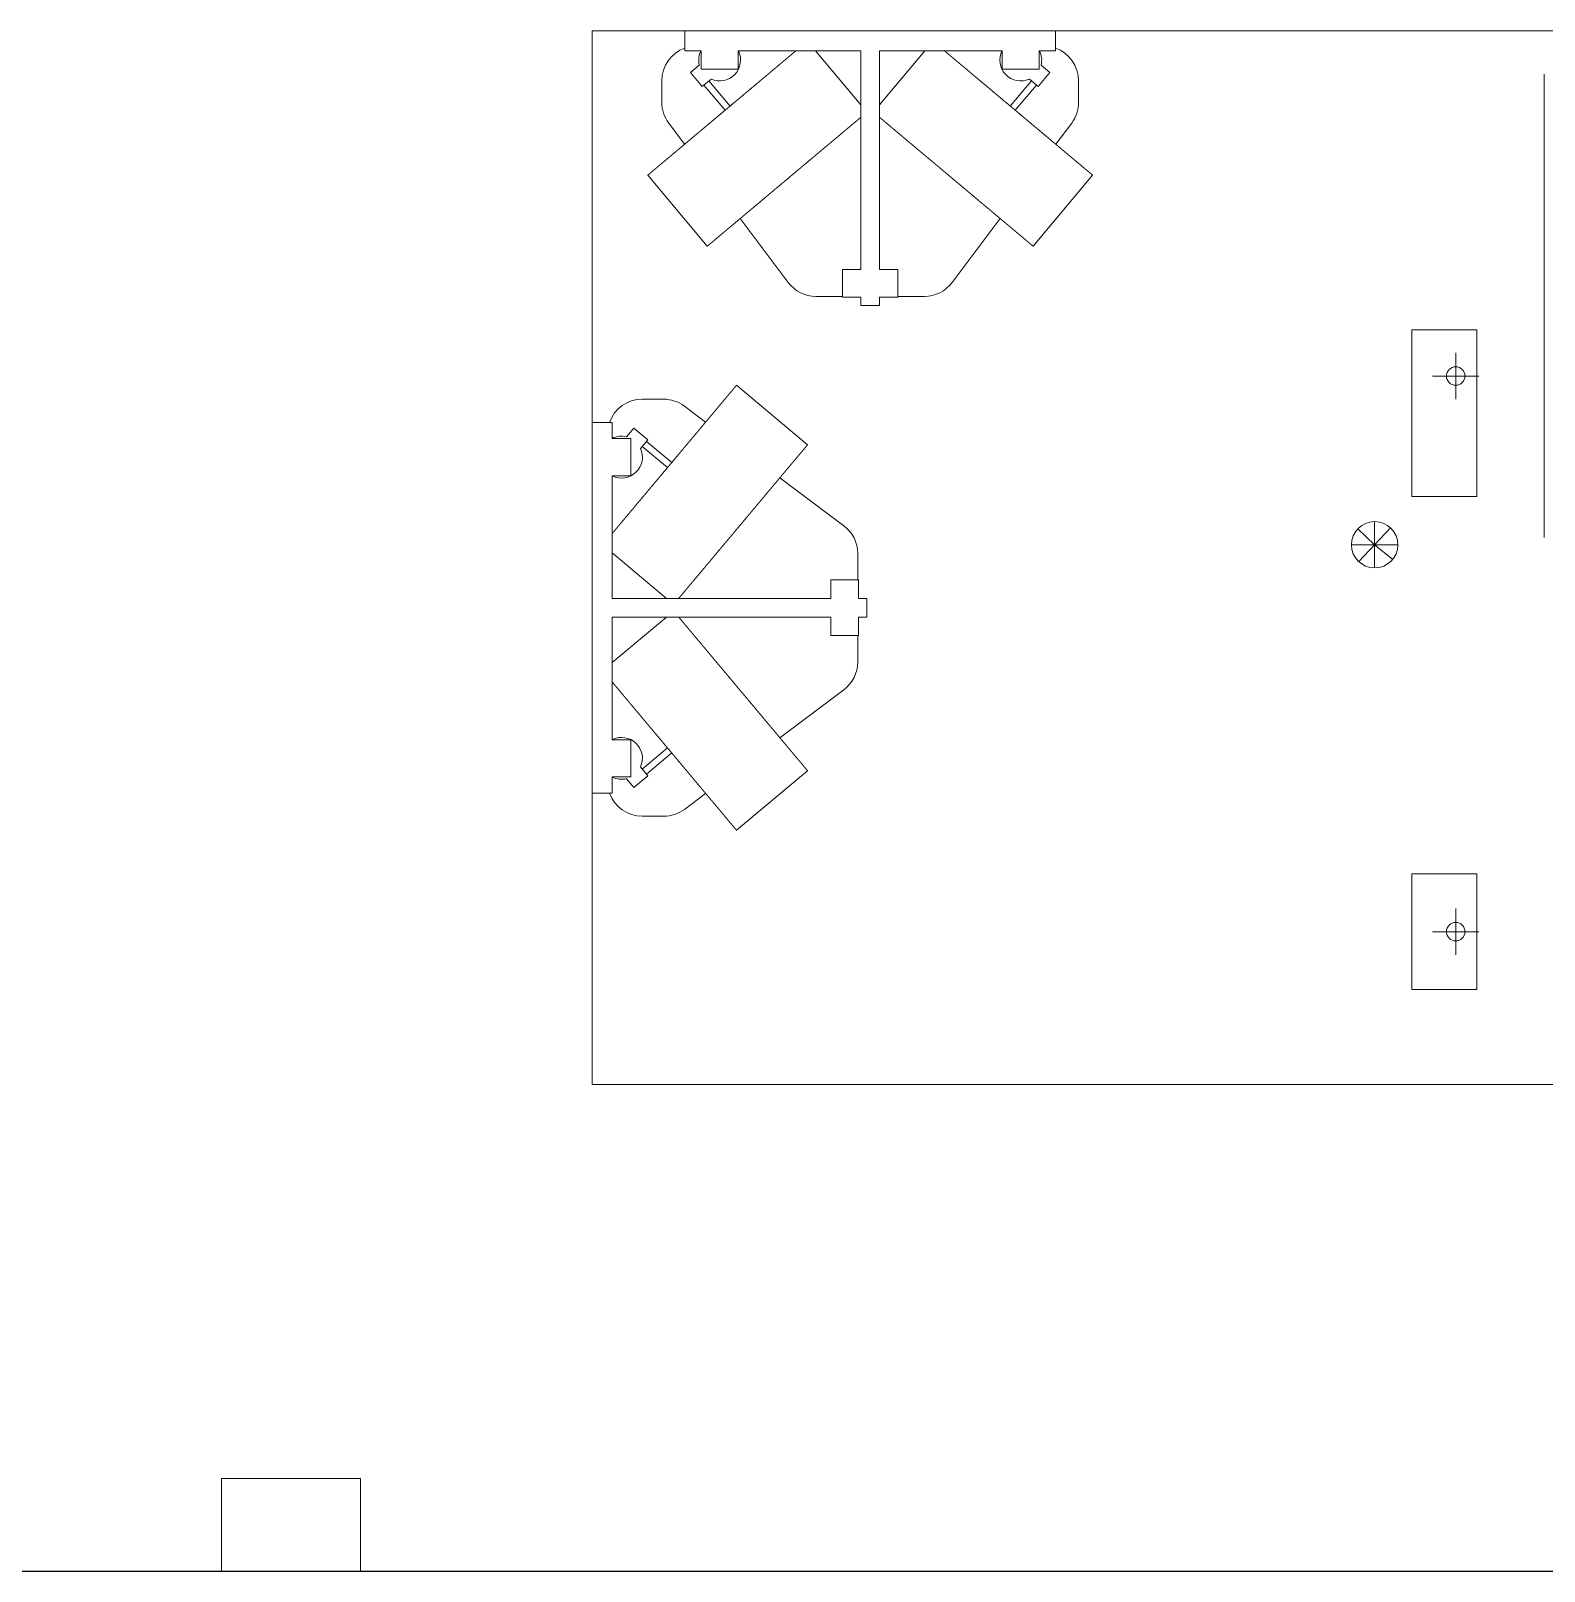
# Model space of a CAD drawing. Header units: millimetres. Extents: x 3056 to 110866, y 16649 to 58349.
# Drawn here: x 83344 to 86611, y 16649 to 19973 of the extents above; entities that cross this region are included whole.
import ezdxf

# ---------------------------------------------------------------- set-up
doc = ezdxf.new("R2010")
doc.units = ezdxf.units.MM
doc.layers.add('1', color=7, linetype='Continuous', true_color=0xffffff)

msp = doc.modelspace()

# ---------------------------------------------------------------- linework, layer by layer
at = {"layer": '1', "color": 80, "linetype": 'Continuous', "lineweight": 13}
for p, q in [((84556.5, 19973.3), (90183.5, 19973.3)), ((84556.5, 17699.3), (84556.5, 19973.3)), ((84556.5, 17699.3), (84556.5, 19973.3)), ((84556.5, 19973.3), (90183.5, 19973.3)), ((84756.5, 19973.3), (84756.5, 19930.3)), ((85556.5, 19973.3), (85556.5, 19930.3)), ((84756.5, 19930.3), (84791.5, 19930.3)), ((84791.5, 19930.3), (84791.5, 19890.3)), ((84871.5, 19930.3), (85136.5, 19930.3)), ((84871.5, 19930.3), (84871.5, 19890.3)), ((85136.5, 19813.2), (85038.2, 19930.3)), ((85136.5, 19930.3), (85136.5, 19458.3)), ((85176.5, 19930.3), (85176.5, 19458.3)), ((85274.7, 19930.3), (85176.5, 19813.2)), ((85176.5, 19930.3), (85441.5, 19930.3)), ((85441.5, 19930.3), (85441.5, 19890.3)), ((85521.5, 19930.3), (85521.5, 19890.3)), ((85521.5, 19930.3), (85556.5, 19930.3)), ((84787.6, 19899.1), (84768.9, 19883.4)), ((84794.1, 19853.3), (84768.9, 19883.4)), ((84871.5, 19890.3), (84791.5, 19890.3)), ((85521.5, 19890.3), (85441.5, 19890.3)), ((85518.8, 19853.3), (85544.1, 19883.4)), ((85525.3, 19899.1), (85544.1, 19883.4)), ((84706.5, 19819.3), (84706.5, 19865.3)), ((84812.9, 19869), (84794.1, 19853.3)), ((84797.6, 19856.2), (84843.2, 19801.8)), ((84853.9, 19810.8), (84808.3, 19865.2)), ((85504.7, 19865.2), (85459, 19810.8)), ((85469.7, 19801.8), (85515.4, 19856.2)), ((85500.1, 19869), (85518.8, 19853.3)), ((85606.5, 19865.3), (85606.5, 19819.3)), ((84721.5, 19774.3), (84755.8, 19728.5)), ((85557.1, 19728.5), (85591.5, 19774.3)), ((84676.2, 19661.7), (84804.8, 19508.5)), ((85508.2, 19508.5), (85636.7, 19661.7)), ((84876, 19568.3), (84979.5, 19430.3)), ((85333.5, 19430.3), (85436.9, 19568.3)), ((85096.5, 19458.3), (85096.5, 19398.3)), ((85136.5, 19458.3), (85096.5, 19458.3)), ((85176.5, 19458.3), (85216.5, 19458.3)), ((85216.5, 19458.3), (85216.5, 19398.3)), ((85096.5, 19400.3), (85039.5, 19400.3)), ((85136.5, 19398.3), (85096.5, 19398.3)), ((85136.5, 19398.3), (85136.5, 19380.3)), ((85176.5, 19380.3), (85136.5, 19380.3)), ((85176.5, 19398.3), (85216.5, 19398.3)), ((85176.5, 19398.3), (85176.5, 19380.3)), ((85176.7, 19395.6), (85176.5, 19395.6)), ((85176.7, 19395.6), (85176.7, 19398.3)), ((85273.5, 19400.3), (85216.5, 19400.3)), ((86326, 19328.3), (86326, 18968.3)), ((86466, 19328.3), (86326, 19328.3)), ((86466, 18968.3), (86466, 19328.3)), ((86420.5, 19278.3), (86420.5, 19178.3)), ((86370.5, 19228.3), (86470.5, 19228.3)), ((85021.3, 19080), (84868.1, 19208.6)), ((84664.5, 19178.3), (84710.5, 19178.3)), ((84801.3, 19128.9), (84755.5, 19163.3)), ((84556.5, 19128.3), (84599.5, 19128.3)), ((84599.5, 19093.3), (84599.5, 19128.3)), ((84630.6, 19097.2), (84646.4, 19115.9)), ((84676.5, 19090.7), (84646.4, 19115.9)), ((84599.5, 19093.3), (84639.5, 19093.3)), ((84639.5, 19093.3), (84639.5, 19013.3)), ((84660.7, 19071.9), (84676.5, 19090.7)), ((84728, 19041.6), (84673.6, 19087.2)), ((84664.6, 19076.5), (84719, 19030.8)), ((84599.5, 19013.3), (84639.5, 19013.3)), ((84599.5, 18748.3), (84599.5, 19013.3)), ((85099.5, 18905.3), (84961.5, 19008.8)), ((86326, 18968.3), (86466, 18968.3)), ((86245.5, 18864.3), (86245.5, 18914.3)), ((86245.5, 18864.3), (86209.1, 18898.6)), ((86245.5, 18864.3), (86279.8, 18900.7)), ((86245.5, 18864.3), (86195.5, 18864.3)), ((86245.5, 18864.3), (86211.1, 18827.9)), ((86245.5, 18864.3), (86284.3, 18832.8)), ((86245.5, 18864.3), (86245.5, 18814.3)), ((86245.5, 18864.3), (86295.5, 18864.3)), ((84599.5, 18846.5), (84716.5, 18748.3)), ((85129.5, 18845.3), (85129.5, 18788.3)), ((85071.5, 18788.3), (85131.5, 18788.3)), ((85071.5, 18748.3), (85071.5, 18788.3)), ((85131.5, 18748.3), (85131.5, 18788.3)), ((84599.5, 18748.3), (85071.5, 18748.3)), ((85134.1, 18748.6), (85131.5, 18748.5)), ((85131.5, 18748.3), (85149.5, 18748.3)), ((85134.1, 18748.6), (85134.1, 18748.3)), ((85149.5, 18748.3), (85149.5, 18708.3)), ((84599.5, 18443.3), (84599.5, 18708.3)), ((84716.5, 18708.3), (84599.5, 18610.1)), ((84599.5, 18708.3), (85071.5, 18708.3)), ((85071.5, 18708.3), (85071.5, 18668.3)), ((85131.5, 18708.3), (85149.5, 18708.3)), ((85131.5, 18708.3), (85131.5, 18668.3)), ((85071.5, 18668.3), (85131.5, 18668.3)), ((85129.5, 18668.3), (85129.5, 18611.3)), ((84961.5, 18447.8), (85099.5, 18551.3)), ((84599.5, 18443.3), (84639.5, 18443.3)), ((84639.5, 18443.3), (84639.5, 18363.3)), ((84719, 18425.8), (84664.6, 18380.1)), ((84673.6, 18369.4), (84728, 18415)), ((84660.7, 18384.7), (84676.5, 18365.9)), ((84599.5, 18363.3), (84639.5, 18363.3)), ((84599.5, 18328.3), (84599.5, 18363.3)), ((84630.6, 18359.4), (84646.4, 18340.7)), ((84676.5, 18365.9), (84646.4, 18340.7)), ((84868.1, 18248), (85021.3, 18376.6)), ((84556.5, 18328.3), (84599.5, 18328.3)), ((84755.5, 18293.3), (84801.3, 18327.7)), ((84710.5, 18278.3), (84664.5, 18278.3)), ((86326, 18154.3), (86326, 17904.3)), ((86466, 18154.3), (86326, 18154.3)), ((86466, 17904.3), (86466, 18154.3)), ((86420.5, 18079.3), (86420.5, 17979.3)), ((86370.5, 18029.3), (86470.5, 18029.3)), ((86326, 17904.3), (86466, 17904.3)), ((90183.5, 17699.3), (84556.5, 17699.3)), ((90183.5, 17699.3), (84556.5, 17699.3))]:
    msp.add_line(p, q, dxfattribs=at)
at = {"layer": '1', "color": 9, "linetype": 'Continuous', "lineweight": 13}
for p, q in [((83756.5, 16849.3), (83756.5, 16649.3)), ((84056.5, 16849.3), (83756.5, 16849.3)), ((84056.5, 16649.3), (84056.5, 16849.3))]:
    msp.add_line(p, q, dxfattribs=at)
at = {"layer": '1', "color": 143, "linetype": 'Continuous', "lineweight": 25}
msp.add_line((3056.5, 16649.3), (110866.5, 16649.3), dxfattribs=at)
at = {"layer": '1', "color": 143, "linetype": 'Continuous', "lineweight": 13}
msp.add_line((110866.5, 16649.3), (3056.5, 16649.3), dxfattribs=at)
at = {"layer": '1', "color": 43, "linetype": 'Continuous', "lineweight": 13}
msp.add_line((110866.5, 16649.3), (3056.5, 16649.3), dxfattribs=at)
msp.add_line((110866.5, 16649.3), (3056.5, 16649.3), dxfattribs=at)
at = {"layer": '1', "color": 43, "linetype": 'Continuous', "lineweight": 25}
msp.add_line((3056.5, 16649.3), (110866.5, 16649.3), dxfattribs=at)
msp.add_line((3056.5, 16649.3), (110866.5, 16649.3), dxfattribs=at)
at = {"layer": '1', "color": 80, "linetype": 'Continuous', "lineweight": 13}
for centre, radius in [((86420.5, 19228.3), 20), ((86245.5, 18864.3), 50), ((86420.5, 18029.3), 20)]:
    msp.add_circle(centre, radius, dxfattribs=at)
for centre, radius, start, end in [((84781.5, 19865.3), 75, 109.4723, 180), ((84831.5, 19910.3), 45.2, 153.7683, 194.2622), ((84831.5, 19910.3), 45.2, 245.7378, 26.2321), ((85481.5, 19910.3), 45.2, 153.7679, 294.2622), ((85481.5, 19910.3), 45.2, 345.7378, 26.2317), ((85531.5, 19865.3), 75, 0, 70.5277), ((84781.5, 19819.3), 75, 180, 216.8699), ((85531.5, 19819.3), 75, 323.1301, 0), ((85039.5, 19475.3), 75, 216.8699, 270), ((85273.5, 19475.3), 75, 270, 323.1301), ((84664.5, 19103.3), 75, 90, 160.5277), ((84710.5, 19103.3), 75, 53.1301, 90), ((84619.5, 19053.3), 45.2, 75.7378, 116.2317), ((84619.5, 19053.3), 45.2, 243.7679, 24.2622), ((85054.5, 18845.3), 75, 0, 53.1301), ((85054.5, 18611.3), 75, 306.8699, 360), ((84619.5, 18403.3), 45.2, 335.7378, 116.2321), ((84619.5, 18403.3), 45.2, 243.7683, 284.2622), ((84664.5, 18353.3), 75, 199.4723, 270), ((84710.5, 18353.3), 75, 270, 306.8699)]:
    msp.add_arc(centre, radius, start, end, dxfattribs=at)
for points, knots in [([(84996.3, 19930.3), (84994.9, 19929.1), (84992.1, 19926.8), (84990.7, 19925.6), (84989.2, 19924.3), (84986.1, 19921.7), (84984.5, 19920.4), (84982.9, 19919), (84981.3, 19917.7), (84977.9, 19914.8), (84976.1, 19913.3), (84974.4, 19911.9), (84970.8, 19908.8), (84968.9, 19907.3), (84965.1, 19904.1), (84963.2, 19902.5), (84959.2, 19899.2), (84955.2, 19895.8), (84953.1, 19894), (84951.1, 19892.3), (84948.9, 19890.5), (84946.8, 19888.8), (84942.5, 19885.1), (84938.1, 19881.4), (84935.8, 19879.5), (84933.6, 19877.6), (84929, 19873.8), (84926.7, 19871.9), (84922, 19867.9), (84917.3, 19863.9), (84914.9, 19861.9), (84912.5, 19859.9), (84910, 19857.9), (84905.1, 19853.8), (84902.7, 19851.7), (84900.2, 19849.6), (84895.2, 19845.4), (84890.2, 19841.2), (84887.6, 19839.1), (84885.1, 19836.9), (84880, 19832.7), (84877.4, 19830.5), (84874.8, 19828.3), (84869.7, 19824), (84867.1, 19821.8), (84864.5, 19819.7), (84859.3, 19815.3), (84854.1, 19810.9), (84851.5, 19808.7), (84848.9, 19806.6), (84846.3, 19804.4), (84843.7, 19802.2), (84838.4, 19797.8), (84833.3, 19793.5), (84828.1, 19789.1), (84822.9, 19784.8), (84820.3, 19782.6), (84815.2, 19778.3), (84810.1, 19774), (84805, 19769.8), (84802.5, 19767.7), (84800, 19765.6), (84797.5, 19763.5), (84792.6, 19759.3), (84790.1, 19757.3), (84787.7, 19755.2), (84782.8, 19751.1), (84780.4, 19749.1), (84778, 19747.1), (84773.3, 19743.2), (84768.7, 19739.2), (84764.1, 19735.4), (84761.8, 19733.5), (84757.4, 19729.8), (84755.1, 19727.9), (84750.8, 19724.3), (84748.7, 19722.5), (84746.6, 19720.7), (84744.5, 19719), (84742.4, 19717.2), (84738.4, 19713.8), (84734.4, 19710.5), (84730.5, 19707.3), (84726.8, 19704.1), (84723.2, 19701.1), (84721.4, 19699.6), (84719.6, 19698.1), (84716.2, 19695.3), (84713, 19692.5), (84711.4, 19691.2), (84708.3, 19688.6), (84705.3, 19686.1), (84703.9, 19684.9), (84702.5, 19683.7), (84701.1, 19682.6), (84699.8, 19681.5), (84698.5, 19680.4), (84696, 19678.3), (84694.8, 19677.3), (84693.6, 19676.3), (84691.4, 19674.4), (84690.4, 19673.6), (84689.4, 19672.7), (84687.4, 19671.1), (84686.5, 19670.4), (84684.8, 19668.9), (84684, 19668.2), (84683.3, 19667.6), (84682.5, 19667), (84681.9, 19666.4), (84681.2, 19665.9), (84680.6, 19665.4), (84680.1, 19664.9), (84679, 19664.1), (84678.6, 19663.7), (84678.2, 19663.3), (84677.8, 19663), (84677.2, 19662.5), (84676.9, 19662.3), (84676.5, 19661.9), (84676.4, 19661.8), (84676.3, 19661.7), (84676.2, 19661.7), (84676.2, 19661.7)], [0, 0, 0.004297, 0.013093, 0.017604, 0.022302, 0.03192, 0.036818, 0.041921, 0.047017, 0.057596, 0.063077, 0.068551, 0.079856, 0.08568, 0.097511, 0.103501, 0.115829, 0.128462, 0.134938, 0.141405, 0.148027, 0.154642, 0.168161, 0.181947, 0.188962, 0.195984, 0.210266, 0.217522, 0.232139, 0.246979, 0.254439, 0.262005, 0.269562, 0.284864, 0.292589, 0.300322, 0.315927, 0.331666, 0.339598, 0.347521, 0.363486, 0.371518, 0.379537, 0.395669, 0.403756, 0.411854, 0.428087, 0.444351, 0.452488, 0.460634, 0.46877, 0.476916, 0.49318, 0.509415, 0.525612, 0.541748, 0.549779, 0.565796, 0.581719, 0.597534, 0.605407, 0.613223, 0.621029, 0.636502, 0.644167, 0.651824, 0.666965, 0.674439, 0.681924, 0.696671, 0.711215, 0.725528, 0.732559, 0.746505, 0.753405, 0.766957, 0.773588, 0.780228, 0.786711, 0.793205, 0.805871, 0.818235, 0.830268, 0.841969, 0.853312, 0.858803, 0.864302, 0.874919, 0.885166, 0.890091, 0.899747, 0.909014, 0.913533, 0.917861, 0.922177, 0.92629, 0.930394, 0.938192, 0.941866, 0.945547, 0.952459, 0.955685, 0.958921, 0.964937, 0.967703, 0.973024, 0.975568, 0.977868, 0.980179, 0.982248, 0.984315, 0.986149, 0.98798, 0.991157, 0.99251, 0.993852, 0.99496, 0.996924, 0.997784, 0.999011, 0.999387, 0.999753, 0.999871, 1, 1]), ([(85636.7, 19661.7), (85636.7, 19661.7), (85636.7, 19661.7), (85636.4, 19661.9), (85636.2, 19662.1), (85636, 19662.3), (85635.8, 19662.5), (85635.1, 19663), (85634.8, 19663.3), (85634.3, 19663.7), (85633.9, 19664.1), (85632.9, 19664.9), (85632.3, 19665.4), (85631.7, 19665.9), (85631.1, 19666.4), (85629.7, 19667.6), (85628.9, 19668.2), (85627.3, 19669.6), (85626.4, 19670.4), (85624.6, 19671.9), (85623.6, 19672.7), (85622.6, 19673.6), (85621.5, 19674.4), (85619.3, 19676.3), (85618.1, 19677.3), (85615.7, 19679.3), (85614.5, 19680.4), (85611.8, 19682.6), (85609.1, 19684.9), (85606.2, 19687.3), (85603.1, 19689.9), (85601.6, 19691.2), (85600, 19692.5), (85598.3, 19693.9), (85596.7, 19695.3), (85595, 19696.7), (85591.5, 19699.6), (85589.8, 19701.1), (85586.1, 19704.1), (85582.4, 19707.3), (85578.6, 19710.5), (85576.6, 19712.2), (85574.6, 19713.8), (85572.6, 19715.5), (85570.5, 19717.2), (85568.5, 19719), (85564.3, 19722.5), (85562.1, 19724.3), (85560, 19726.1), (85557.8, 19727.9), (85555.6, 19729.8), (85551.1, 19733.5), (85548.9, 19735.4), (85544.3, 19739.2), (85542, 19741.2), (85539.6, 19743.2), (85537.3, 19745.1), (85532.5, 19749.1), (85530.1, 19751.1), (85525.3, 19755.2), (85522.8, 19757.3), (85517.9, 19761.4), (85515.4, 19763.5), (85512.9, 19765.6), (85510.4, 19767.7), (85507.9, 19769.8), (85502.8, 19774), (85497.7, 19778.3), (85492.6, 19782.6), (85490, 19784.8), (85484.9, 19789.1), (85479.7, 19793.5), (85474.5, 19797.8), (85469.3, 19802.2), (85466.7, 19804.4), (85464.1, 19806.6), (85461.5, 19808.7), (85458.9, 19810.9), (85453.7, 19815.3), (85448.5, 19819.7), (85445.9, 19821.8), (85440.7, 19826.2), (85435.5, 19830.5), (85433, 19832.7), (85430.4, 19834.8), (85427.9, 19836.9), (85422.8, 19841.2), (85417.8, 19845.4), (85412.8, 19849.6), (85410.3, 19851.7), (85407.8, 19853.8), (85402.9, 19857.9), (85398.1, 19861.9), (85393.3, 19866), (85390.9, 19867.9), (85388.6, 19869.9), (85383.9, 19873.8), (85379.4, 19877.6), (85377.1, 19879.5), (85372.7, 19883.3), (85370.5, 19885.1), (85366.1, 19888.8), (85361.9, 19892.3), (85359.8, 19894), (85357.7, 19895.8), (85355.7, 19897.5), (85351.7, 19900.8), (85349.8, 19902.5), (85345.9, 19905.7), (85344, 19907.3), (85342.2, 19908.8), (85338.6, 19911.9), (85335.1, 19914.8), (85331.7, 19917.7), (85330, 19919), (85328.4, 19920.4), (85325.3, 19923), (85323.8, 19924.3), (85322.3, 19925.6), (85320.8, 19926.8), (85318, 19929.1), (85316.6, 19930.3)], [0, 0, 0.000119, 0.000247, 0.000979, 0.001602, 0.002216, 0.003076, 0.00504, 0.006148, 0.00749, 0.008843, 0.01202, 0.013851, 0.015675, 0.017752, 0.022122, 0.024432, 0.029522, 0.032288, 0.03807, 0.041079, 0.044305, 0.047541, 0.054453, 0.058125, 0.065707, 0.069596, 0.077823, 0.086458, 0.095514, 0.104971, 0.109909, 0.114834, 0.119948, 0.125071, 0.130388, 0.141187, 0.146688, 0.158031, 0.169732, 0.181765, 0.187937, 0.194119, 0.200461, 0.206795, 0.213289, 0.226402, 0.233043, 0.23982, 0.246585, 0.253495, 0.267441, 0.274472, 0.288785, 0.296057, 0.303319, 0.310701, 0.325552, 0.333035, 0.348176, 0.355833, 0.371225, 0.378972, 0.386777, 0.394593, 0.402466, 0.418281, 0.434204, 0.450221, 0.458252, 0.474388, 0.490585, 0.50682, 0.523084, 0.53122, 0.539366, 0.547503, 0.555649, 0.571913, 0.588146, 0.596235, 0.612396, 0.628482, 0.636514, 0.644488, 0.65247, 0.668334, 0.684073, 0.699678, 0.707411, 0.715136, 0.730439, 0.745552, 0.760491, 0.767852, 0.77522, 0.789734, 0.804016, 0.811029, 0.824945, 0.831839, 0.845358, 0.858586, 0.865062, 0.871529, 0.877855, 0.890335, 0.896489, 0.908488, 0.91432, 0.920144, 0.931449, 0.942394, 0.952973, 0.958079, 0.963173, 0.972988, 0.977698, 0.982396, 0.986907, 0.995703, 1, 1]), ([(86611.5, 19879.9), (86611.5, 19879.8), (86611.5, 19879.5), (86611.5, 19879.3), (86611.5, 19878.6), (86611.5, 19877.8), (86611.5, 19876.8), (86611.5, 19875.5), (86611.5, 19874.1), (86611.5, 19872.4), (86611.5, 19870.6), (86611.5, 19868.5), (86611.5, 19866.2), (86611.5, 19863.8), (86611.5, 19861.1), (86611.5, 19858.2), (86611.5, 19855.1), (86611.5, 19851.9), (86611.5, 19848.4), (86611.5, 19844.7), (86611.5, 19840.9), (86611.5, 19836.8), (86611.5, 19832.6), (86611.5, 19828.2), (86611.5, 19823.6), (86611.5, 19818.8), (86611.5, 19813.8), (86611.5, 19808.6), (86611.5, 19803.3), (86611.5, 19797.8), (86611.5, 19792.1), (86611.5, 19789.2), (86611.5, 19783.3), (86611.5, 19777.1), (86611.5, 19770.9), (86611.5, 19764.4), (86611.5, 19761.1), (86611.5, 19754.4), (86611.5, 19747.6), (86611.5, 19740.6), (86611.5, 19733.5), (86611.5, 19726.2), (86611.5, 19722.5), (86611.5, 19715), (86611.5, 19707.4), (86611.5, 19699.6), (86611.5, 19691.7), (86611.5, 19683.7), (86611.5, 19675.5), (86611.5, 19667.2), (86611.5, 19663), (86611.5, 19654.5), (86611.5, 19645.9), (86611.5, 19637.3), (86611.5, 19628.5), (86611.5, 19619.6), (86611.5, 19610.6), (86611.5, 19601.5), (86611.5, 19592.3), (86611.5, 19583), (86611.5, 19573.6), (86611.5, 19564.2), (86611.5, 19554.7), (86611.5, 19545.1), (86611.5, 19535.4), (86611.5, 19530.6), (86611.5, 19520.8), (86611.5, 19511), (86611.5, 19501.1), (86611.5, 19491.2), (86611.5, 19481.2), (86611.5, 19471.2), (86611.5, 19461.2), (86611.5, 19451.1), (86611.5, 19441), (86611.5, 19430.9), (86611.5, 19420.7), (86611.5, 19410.5), (86611.5, 19400.3), (86611.5, 19390.1), (86611.5, 19379.9)], [0, 0, 0.000209, 0.000833, 0.001352, 0.002601, 0.004262, 0.006339, 0.008829, 0.011734, 0.015047, 0.018772, 0.022905, 0.027443, 0.032388, 0.037732, 0.043479, 0.049625, 0.056166, 0.063098, 0.070421, 0.078131, 0.086225, 0.0947, 0.10355, 0.112773, 0.122367, 0.132323, 0.142645, 0.153321, 0.164348, 0.175723, 0.181499, 0.193389, 0.205613, 0.218167, 0.23105, 0.237649, 0.251007, 0.264678, 0.278654, 0.292931, 0.307501, 0.314859, 0.329858, 0.345138, 0.36069, 0.37651, 0.392588, 0.408919, 0.425495, 0.433903, 0.450836, 0.467995, 0.485378, 0.502973, 0.520776, 0.538779, 0.556971, 0.575352, 0.593907, 0.612629, 0.631515, 0.650554, 0.669739, 0.689059, 0.698754, 0.718267, 0.737899, 0.757637, 0.777478, 0.797411, 0.81743, 0.837522, 0.857683, 0.877905, 0.898175, 0.91849, 0.938839, 0.959212, 0.979601, 1, 1]), ([(85136.5, 19786.8), (85135.4, 19785.9), (85134.4, 19785.1), (85133.3, 19784.2), (85131, 19782.2), (85129.9, 19781.3), (85128.6, 19780.2), (85127.4, 19779.2), (85126.1, 19778.1), (85124.8, 19777), (85123.4, 19775.8), (85120.6, 19773.5), (85119.1, 19772.2), (85116.1, 19769.7), (85113, 19767.1), (85109.7, 19764.3), (85106.3, 19761.5), (85104.5, 19760), (85101, 19757), (85097.3, 19753.9), (85095.4, 19752.4), (85091.6, 19749.1), (85087.6, 19745.8), (85085.6, 19744.1), (85081.5, 19740.7), (85079.5, 19739), (85077.3, 19737.2), (85075.2, 19735.4), (85070.9, 19731.8), (85066.5, 19728.1), (85062, 19724.3), (85057.4, 19720.5), (85052.8, 19716.6), (85050.4, 19714.6), (85048, 19712.6), (85045.7, 19710.6), (85043.3, 19708.6), (85040.8, 19706.6), (85038.4, 19704.5), (85036, 19702.5), (85033.5, 19700.4), (85031.1, 19698.3), (85028.6, 19696.3), (85026.1, 19694.2), (85021.1, 19690), (85016, 19685.7), (85010.9, 19681.5), (85008.4, 19679.3), (85005.8, 19677.2), (85003.2, 19675), (85000.6, 19672.8), (84998.1, 19670.7), (84995.5, 19668.5), (84990.3, 19664.1), (84987.7, 19662), (84985.1, 19659.8), (84979.9, 19655.4), (84974.7, 19651), (84972.1, 19648.9), (84969.5, 19646.7), (84966.9, 19644.5), (84961.7, 19640.1), (84959.1, 19638), (84953.9, 19633.6), (84951.3, 19631.5), (84948.8, 19629.3), (84946.2, 19627.1), (84941.1, 19622.9), (84938.5, 19620.7), (84936, 19618.6), (84933.5, 19616.5), (84931, 19614.4), (84926, 19610.2), (84921, 19606), (84916.1, 19601.9), (84913.7, 19599.9), (84911.3, 19597.8), (84906.5, 19593.8), (84901.8, 19589.9), (84899.4, 19587.9), (84897.1, 19586), (84894.8, 19584), (84892.5, 19582.1), (84888, 19578.3), (84885.8, 19576.5), (84883.6, 19574.6), (84881.5, 19572.8), (84879.3, 19571), (84875, 19567.4), (84870.9, 19564), (84866.8, 19560.6), (84864.9, 19558.9), (84861, 19555.6), (84859, 19554), (84857.2, 19552.4), (84855.3, 19550.9), (84851.7, 19547.8), (84849.9, 19546.4), (84846.5, 19543.5), (84844.8, 19542), (84843.1, 19540.7), (84841.5, 19539.3), (84838.3, 19536.6), (84836.8, 19535.4), (84835.3, 19534.1), (84832.4, 19531.7), (84829.6, 19529.4), (84828.3, 19528.2), (84827, 19527.1), (84824.5, 19525.1), (84823.4, 19524.1), (84821.1, 19522.2), (84818.9, 19520.4), (84817.9, 19519.5), (84816.9, 19518.7), (84816, 19517.9), (84814.2, 19516.4), (84813.4, 19515.7), (84812.6, 19515), (84811.8, 19514.4), (84811.1, 19513.8), (84809.8, 19512.7), (84809.2, 19512.2), (84808.6, 19511.7), (84808.1, 19511.3), (84807.6, 19510.8), (84807.2, 19510.5), (84806.7, 19510.1), (84806, 19509.5), (84805.7, 19509.3), (84805.5, 19509.1), (84805.3, 19508.9), (84805.1, 19508.7), (84805, 19508.6), (84804.8, 19508.5), (84804.8, 19508.5), (84804.8, 19508.5)], [0, 0, 0.003108, 0.006206, 0.009534, 0.016382, 0.019919, 0.023657, 0.027405, 0.031349, 0.035302, 0.039453, 0.047965, 0.05232, 0.061414, 0.070893, 0.080749, 0.090963, 0.096255, 0.106995, 0.118092, 0.123715, 0.135297, 0.147196, 0.153303, 0.165651, 0.171892, 0.178285, 0.184669, 0.197717, 0.211024, 0.22458, 0.238363, 0.25237, 0.259474, 0.266585, 0.273784, 0.280993, 0.288285, 0.295587, 0.302962, 0.310344, 0.317797, 0.32526, 0.332791, 0.347913, 0.363151, 0.378509, 0.386203, 0.393952, 0.401691, 0.409474, 0.417246, 0.42506, 0.440695, 0.448526, 0.456363, 0.472061, 0.487759, 0.495619, 0.503457, 0.511303, 0.526967, 0.534772, 0.550368, 0.558142, 0.565893, 0.573632, 0.589042, 0.596698, 0.604343, 0.611947, 0.619541, 0.634604, 0.649533, 0.664305, 0.6716, 0.678904, 0.693325, 0.707553, 0.714559, 0.721575, 0.72847, 0.735374, 0.748936, 0.755593, 0.762257, 0.768784, 0.775321, 0.788115, 0.800623, 0.812843, 0.818798, 0.830565, 0.836359, 0.842004, 0.847638, 0.858581, 0.863878, 0.874296, 0.879416, 0.884349, 0.88929, 0.898797, 0.903357, 0.907909, 0.916646, 0.924976, 0.928935, 0.932902, 0.940407, 0.943959, 0.950836, 0.957281, 0.960395, 0.963294, 0.966187, 0.971541, 0.973987, 0.97644, 0.97866, 0.98089, 0.98488, 0.986648, 0.988406, 0.989939, 0.99147, 0.992776, 0.99407, 0.996205, 0.997035, 0.997864, 0.998455, 0.999045, 0.999399, 0.999761, 0.999876, 1, 1]), ([(85508.2, 19508.5), (85508.1, 19508.5), (85508.1, 19508.5), (85508, 19508.6), (85507.9, 19508.7), (85507.7, 19508.9), (85507.5, 19509.1), (85507.2, 19509.3), (85506.9, 19509.5), (85506.6, 19509.8), (85506.2, 19510.1), (85505.8, 19510.5), (85505.4, 19510.8), (85504.8, 19511.3), (85504.3, 19511.7), (85503.8, 19512.2), (85503.2, 19512.7), (85501.8, 19513.8), (85501.1, 19514.4), (85500.4, 19515), (85499.6, 19515.7), (85497.9, 19517.1), (85497, 19517.9), (85496, 19518.7), (85495, 19519.5), (85494, 19520.4), (85491.9, 19522.2), (85489.6, 19524.1), (85488.4, 19525.1), (85487.2, 19526.1), (85485.9, 19527.1), (85484.6, 19528.2), (85483.3, 19529.4), (85480.5, 19531.7), (85479.1, 19532.9), (85477.6, 19534.1), (85474.6, 19536.6), (85471.5, 19539.3), (85469.8, 19540.7), (85466.5, 19543.5), (85463, 19546.4), (85461.3, 19547.8), (85457.6, 19550.9), (85455.8, 19552.4), (85453.9, 19554), (85452, 19555.6), (85450.1, 19557.2), (85448.1, 19558.9), (85444.1, 19562.3), (85442, 19564), (85437.9, 19567.4), (85433.7, 19571), (85431.5, 19572.8), (85429.3, 19574.6), (85427.1, 19576.5), (85424.9, 19578.3), (85420.4, 19582.1), (85418.1, 19584), (85415.8, 19586), (85413.5, 19587.9), (85411.2, 19589.9), (85406.5, 19593.8), (85401.7, 19597.8), (85399.3, 19599.9), (85396.8, 19601.9), (85391.9, 19606), (85387, 19610.2), (85382, 19614.4), (85376.9, 19618.6), (85371.9, 19622.9), (85369.3, 19625), (85366.8, 19627.1), (85364.2, 19629.3), (85361.6, 19631.5), (85356.5, 19635.8), (85353.9, 19638), (85348.7, 19642.3), (85346.1, 19644.5), (85343.5, 19646.7), (85340.9, 19648.9), (85335.7, 19653.2), (85333.1, 19655.4), (85330.5, 19657.6), (85327.9, 19659.8), (85322.7, 19664.1), (85317.5, 19668.5), (85314.9, 19670.7), (85312.3, 19672.8), (85309.7, 19675), (85307.2, 19677.2), (85304.6, 19679.3), (85302, 19681.5), (85299.5, 19683.6), (85296.9, 19685.7), (85294.4, 19687.9), (85291.9, 19690), (85286.9, 19694.2), (85281.9, 19698.3), (85279.4, 19700.4), (85277, 19702.5), (85274.5, 19704.5), (85272.1, 19706.6), (85269.7, 19708.6), (85267.3, 19710.6), (85264.9, 19712.6), (85262.5, 19714.6), (85257.9, 19718.5), (85255.5, 19720.5), (85251, 19724.3), (85246.5, 19728.1), (85242.1, 19731.8), (85237.7, 19735.4), (85233.5, 19739), (85229.3, 19742.4), (85227.3, 19744.1), (85225.3, 19745.8), (85223.3, 19747.5), (85219.4, 19750.8), (85215.6, 19753.9), (85212, 19757), (85210.2, 19758.5), (85206.7, 19761.5), (85205, 19762.9), (85203.3, 19764.3), (85200, 19767.1), (85196.8, 19769.7), (85193.8, 19772.2), (85190.9, 19774.7), (85189.6, 19775.8), (85188.2, 19777), (85186.9, 19778.1), (85184.3, 19780.2), (85183.1, 19781.3), (85181.9, 19782.2), (85179.6, 19784.2), (85178.5, 19785.1), (85177.5, 19785.9), (85176.5, 19786.8)], [0, 0, 0.000124, 0.000239, 0.000592, 0.000955, 0.001545, 0.002136, 0.002965, 0.003795, 0.004863, 0.00592, 0.007224, 0.00852, 0.010052, 0.011594, 0.013352, 0.01512, 0.01911, 0.02133, 0.02356, 0.026004, 0.031135, 0.033804, 0.036706, 0.039596, 0.04272, 0.049165, 0.056041, 0.059584, 0.063345, 0.067099, 0.071066, 0.075025, 0.083354, 0.087722, 0.092083, 0.101204, 0.110711, 0.115643, 0.125705, 0.136123, 0.141421, 0.152364, 0.157997, 0.163642, 0.169437, 0.17524, 0.181195, 0.193268, 0.199379, 0.211887, 0.224682, 0.231209, 0.237745, 0.2444, 0.251067, 0.264629, 0.271532, 0.278428, 0.285444, 0.29245, 0.306678, 0.321099, 0.328394, 0.335698, 0.350471, 0.3654, 0.380462, 0.395651, 0.410962, 0.418667, 0.426362, 0.434111, 0.441853, 0.457419, 0.465223, 0.480868, 0.488701, 0.496538, 0.504386, 0.520087, 0.527944, 0.535794, 0.543633, 0.55931, 0.574946, 0.582759, 0.590531, 0.598315, 0.606054, 0.613803, 0.621497, 0.6292, 0.636846, 0.644499, 0.652093, 0.667215, 0.6822, 0.689662, 0.697035, 0.704419, 0.711712, 0.719014, 0.726213, 0.733422, 0.740524, 0.75464, 0.761644, 0.775427, 0.788984, 0.80229, 0.815339, 0.828107, 0.840609, 0.846705, 0.852812, 0.858753, 0.870494, 0.881916, 0.893004, 0.898469, 0.909036, 0.914152, 0.919259, 0.929116, 0.938594, 0.947689, 0.956397, 0.960547, 0.964707, 0.968651, 0.976352, 0.98009, 0.983628, 0.990476, 0.993794, 0.996901, 1, 1]), ([(86611.5, 19379.9), (86611.5, 19374.8), (86611.5, 19364.6), (86611.5, 19354.5), (86611.5, 19344.3), (86611.5, 19334.1), (86611.5, 19324), (86611.5, 19313.8), (86611.5, 19303.7), (86611.5, 19293.7), (86611.5, 19283.7), (86611.5, 19273.7), (86611.5, 19263.7), (86611.5, 19253.8), (86611.5, 19244), (86611.5, 19234.2), (86611.5, 19224.5), (86611.5, 19214.8), (86611.5, 19205.2), (86611.5, 19195.7), (86611.5, 19186.3), (86611.5, 19176.9), (86611.5, 19167.6), (86611.5, 19158.4), (86611.5, 19149.3), (86611.5, 19140.3), (86611.5, 19131.4), (86611.5, 19122.6), (86611.5, 19113.9), (86611.5, 19105.4), (86611.5, 19096.9), (86611.5, 19088.5), (86611.5, 19080.3), (86611.5, 19072.2), (86611.5, 19064.2), (86611.5, 19056.4), (86611.5, 19048.7), (86611.5, 19044.9), (86611.5, 19037.4), (86611.5, 19030), (86611.5, 19022.8), (86611.5, 19015.7), (86611.5, 19012.3), (86611.5, 19005.5), (86611.5, 18998.8), (86611.5, 18992.3), (86611.5, 18989), (86611.5, 18982.8), (86611.5, 18976.6), (86611.5, 18970.7), (86611.5, 18964.9), (86611.5, 18959.3), (86611.5, 18953.9), (86611.5, 18948.6), (86611.5, 18943.6), (86611.5, 18938.7), (86611.5, 18934), (86611.5, 18929.5), (86611.5, 18925.1), (86611.5, 18921), (86611.5, 18917), (86611.5, 18913.3), (86611.5, 18909.7), (86611.5, 18908), (86611.5, 18904.8), (86611.5, 18901.7), (86611.5, 18898.8), (86611.5, 18896.1), (86611.5, 18893.7), (86611.5, 18891.4), (86611.5, 18889.3), (86611.5, 18887.5), (86611.5, 18885.8), (86611.5, 18884.4), (86611.5, 18883.1), (86611.5, 18882.1), (86611.5, 18881.2), (86611.5, 18880.6), (86611.5, 18880.2), (86611.5, 18880), (86611.5, 18879.9)], [0, 0, 0.0102, 0.030594, 0.050975, 0.071334, 0.091665, 0.111958, 0.132204, 0.152395, 0.172524, 0.19258, 0.212553, 0.232442, 0.252232, 0.271917, 0.291489, 0.310941, 0.330261, 0.349446, 0.368485, 0.387368, 0.406093, 0.424648, 0.443026, 0.461221, 0.479224, 0.497027, 0.514622, 0.532003, 0.549164, 0.566097, 0.582792, 0.599246, 0.61545, 0.631399, 0.647083, 0.6625, 0.670139, 0.685141, 0.699857, 0.714282, 0.728408, 0.735322, 0.74899, 0.762349, 0.77539, 0.78183, 0.794387, 0.806611, 0.818501, 0.83005, 0.841253, 0.852106, 0.862605, 0.872743, 0.88252, 0.891928, 0.900967, 0.909632, 0.917916, 0.925819, 0.933336, 0.940463, 0.943834, 0.950375, 0.956518, 0.962265, 0.967612, 0.972555, 0.977095, 0.981228, 0.984951, 0.988266, 0.991168, 0.993661, 0.995738, 0.997399, 0.998648, 0.999479, 0.999894, 1, 1]), ([(84868.1, 19208.6), (84868.1, 19208.5), (84868, 19208.5), (84867.9, 19208.4), (84867.8, 19208.2), (84867.7, 19208.1), (84867.5, 19207.9), (84867.3, 19207.6), (84867, 19207.3), (84866.4, 19206.6), (84866.1, 19206.2), (84865.7, 19205.7), (84865.3, 19205.2), (84864.9, 19204.7), (84863.9, 19203.5), (84862.8, 19202.2), (84861.5, 19200.7), (84860.2, 19199.1), (84858.7, 19197.3), (84857.9, 19196.4), (84857.1, 19195.4), (84855.3, 19193.3), (84854.4, 19192.2), (84853.5, 19191.1), (84851.5, 19188.8), (84850.4, 19187.5), (84848.3, 19185), (84847.2, 19183.7), (84846, 19182.3), (84844.9, 19180.9), (84842.4, 19178), (84839.9, 19175), (84837.2, 19171.8), (84834.5, 19168.5), (84833.1, 19166.8), (84831.6, 19165.1), (84828.7, 19161.6), (84825.6, 19158), (84822.5, 19154.2), (84820.9, 19152.3), (84819.3, 19150.4), (84817.6, 19148.4), (84814.2, 19144.4), (84812.5, 19142.4), (84810.8, 19140.3), (84809.1, 19138.2), (84805.5, 19134), (84803.7, 19131.8), (84800, 19127.4), (84798.1, 19125.2), (84794.4, 19120.7), (84790.5, 19116.1), (84786.6, 19111.5), (84784.6, 19109.1), (84782.7, 19106.7), (84780.6, 19104.3), (84776.6, 19099.5), (84772.5, 19094.7), (84770.5, 19092.2), (84766.3, 19087.2), (84764.2, 19084.7), (84762.1, 19082.2), (84757.9, 19077.2), (84755.7, 19074.7), (84753.6, 19072.1), (84751.5, 19069.6), (84749.3, 19067), (84745, 19061.9), (84742.8, 19059.3), (84740.7, 19056.7), (84736.3, 19051.5), (84732, 19046.3), (84727.6, 19041.1), (84723.2, 19035.9), (84718.8, 19030.7), (84714.5, 19025.5), (84710.1, 19020.3), (84705.8, 19015.1), (84701.4, 19009.9), (84699.3, 19007.4), (84695, 19002.2), (84692.8, 18999.7), (84690.7, 18997.2), (84688.6, 18994.6), (84684.3, 18989.6), (84682.2, 18987.1), (84680.1, 18984.6), (84676, 18979.6), (84673.9, 18977.2), (84669.9, 18972.3), (84667.8, 18969.9), (84663.8, 18965.1), (84661.8, 18962.8), (84657.9, 18958.1), (84654, 18953.5), (84652.1, 18951.2), (84650.2, 18948.9), (84646.5, 18944.5), (84644.7, 18942.3), (84642.8, 18940.1), (84639.2, 18935.8), (84637.5, 18933.7), (84635.7, 18931.6), (84632.3, 18927.5), (84628.9, 18923.5), (84627.3, 18921.6), (84625.7, 18919.7), (84624.1, 18917.7), (84620.9, 18914), (84617.9, 18910.4), (84614.9, 18906.9), (84613.5, 18905.2), (84612.1, 18903.5), (84610.7, 18901.9), (84609.4, 18900.2), (84606.7, 18897.1), (84604.2, 18894.1), (84603, 18892.6), (84601.8, 18891.2), (84599.5, 18888.4)], [0, 0, 0.000122, 0.000249, 0.000614, 0.000985, 0.001598, 0.00221, 0.003075, 0.003937, 0.006144, 0.007488, 0.00884, 0.010425, 0.012018, 0.01568, 0.01982, 0.024431, 0.029514, 0.035066, 0.038074, 0.041075, 0.047537, 0.051, 0.054451, 0.061812, 0.065703, 0.073713, 0.077817, 0.082144, 0.086461, 0.095518, 0.104979, 0.11483, 0.125074, 0.130388, 0.135694, 0.146687, 0.158035, 0.169733, 0.175746, 0.181765, 0.187941, 0.200463, 0.206794, 0.213287, 0.219773, 0.233046, 0.239812, 0.253499, 0.260408, 0.274477, 0.288782, 0.303321, 0.310704, 0.318077, 0.325558, 0.3406, 0.355837, 0.363489, 0.378968, 0.386778, 0.394592, 0.410349, 0.418285, 0.426213, 0.434206, 0.44219, 0.458256, 0.466321, 0.474392, 0.490584, 0.506822, 0.523091, 0.539366, 0.555645, 0.571911, 0.588143, 0.604333, 0.620457, 0.628487, 0.644491, 0.652479, 0.660405, 0.668339, 0.684069, 0.691881, 0.699683, 0.715137, 0.722792, 0.738, 0.745561, 0.760495, 0.767853, 0.782481, 0.796872, 0.804017, 0.811035, 0.824955, 0.831838, 0.838598, 0.851972, 0.858592, 0.865068, 0.877856, 0.89034, 0.896493, 0.902497, 0.90849, 0.920148, 0.931455, 0.942404, 0.94769, 0.952984, 0.958076, 0.963177, 0.972988, 0.982403, 0.98691, 0.991409, 1, 1]), ([(85021.3, 19080), (85021.3, 19080), (85021.2, 19079.9), (85021.1, 19079.8), (85021, 19079.7), (85020.9, 19079.5), (85020.7, 19079.3), (85020.2, 19078.7), (85019.7, 19078), (85019.3, 19077.6), (85018.9, 19077.2), (85018.5, 19076.7), (85018.1, 19076.2), (85017.6, 19075.6), (85017.1, 19075), (85016.5, 19074.3), (85015.4, 19072.9), (85014.7, 19072.2), (85013.4, 19070.6), (85012.6, 19069.7), (85011.9, 19068.8), (85011.1, 19067.8), (85010.3, 19066.9), (85008.5, 19064.8), (85006.7, 19062.6), (85005.7, 19061.4), (85004.7, 19060.2), (85003.7, 19059), (85002.6, 19057.7), (85001.5, 19056.4), (85000.4, 19055.1), (84998.1, 19052.4), (84995.7, 19049.5), (84994.4, 19047.9), (84993.1, 19046.4), (84990.5, 19043.3), (84987.7, 19040), (84984.9, 19036.6), (84981.9, 19033.1), (84980.4, 19031.3), (84977.3, 19027.6), (84974.1, 19023.8), (84972.5, 19021.9), (84970.9, 19019.9), (84967.5, 19015.9), (84965.8, 19013.9), (84962.3, 19009.7), (84960.5, 19007.6), (84958.8, 19005.5), (84956.9, 19003.3), (84955.1, 19001.1), (84953.3, 18998.9), (84951.4, 18996.7), (84949.5, 18994.5), (84947.6, 18992.2), (84943.8, 18987.7), (84941.9, 18985.3), (84939.9, 18983), (84937.9, 18980.6), (84935.9, 18978.3), (84931.9, 18973.5), (84927.9, 18968.7), (84925.8, 18966.2), (84923.8, 18963.8), (84921.7, 18961.3), (84917.5, 18956.3), (84915.4, 18953.8), (84913.3, 18951.3), (84911.2, 18948.8), (84909, 18946.2), (84906.9, 18943.7), (84904.8, 18941.1), (84900.5, 18936), (84898.3, 18933.4), (84896.2, 18930.9), (84891.8, 18925.7), (84889.6, 18923.1), (84885.3, 18917.9), (84883.1, 18915.3), (84878.7, 18910.1), (84874.4, 18904.9), (84872.2, 18902.3), (84870, 18899.7), (84867.8, 18897.1), (84863.4, 18891.9), (84861.3, 18889.3), (84859.1, 18886.7), (84854.8, 18881.5), (84852.6, 18879), (84848.3, 18873.9), (84846.2, 18871.3), (84844, 18868.8), (84841.9, 18866.2), (84837.7, 18861.2), (84833.5, 18856.2), (84831.4, 18853.7), (84827.3, 18848.8), (84823.2, 18843.9), (84819.2, 18839.1), (84815.2, 18834.4), (84813.2, 18832), (84811.3, 18829.7), (84809.3, 18827.4), (84807.4, 18825.1), (84805.5, 18822.8), (84803.6, 18820.5), (84799.9, 18816.1), (84796.2, 18811.7), (84794.4, 18809.6), (84790.8, 18805.3), (84789.1, 18803.2), (84787.3, 18801.2), (84783.9, 18797.1), (84782.3, 18795.2), (84779, 18791.3), (84777.4, 18789.3), (84774.3, 18785.6), (84772.7, 18783.8), (84771.2, 18782), (84768.3, 18778.5), (84766.9, 18776.8), (84765.4, 18775.1), (84764.1, 18773.5), (84761.4, 18770.2), (84760.1, 18768.7), (84758.8, 18767.2), (84757.5, 18765.7), (84755.1, 18762.8), (84754, 18761.4), (84751.7, 18758.7), (84750.6, 18757.4), (84748.5, 18754.9), (84746.5, 18752.6), (84745.6, 18751.5), (84744.7, 18750.4), (84743, 18748.3)], [0, 0, 0.000117, 0.000241, 0.000593, 0.00095, 0.001542, 0.002132, 0.003797, 0.005927, 0.007224, 0.008519, 0.010056, 0.011591, 0.013351, 0.015116, 0.017113, 0.021331, 0.023556, 0.028459, 0.031137, 0.033805, 0.036708, 0.039601, 0.045833, 0.052494, 0.056043, 0.059585, 0.063345, 0.067097, 0.071063, 0.075023, 0.083353, 0.092089, 0.096642, 0.101202, 0.110707, 0.120587, 0.130823, 0.141423, 0.146888, 0.158004, 0.169437, 0.175236, 0.181199, 0.193262, 0.199376, 0.211887, 0.218281, 0.224682, 0.23121, 0.237743, 0.244401, 0.251067, 0.257844, 0.26463, 0.27843, 0.285441, 0.292446, 0.299557, 0.306678, 0.321096, 0.335697, 0.343087, 0.350469, 0.357935, 0.372925, 0.380465, 0.388055, 0.395656, 0.403305, 0.410962, 0.418663, 0.434108, 0.441858, 0.449637, 0.465227, 0.473038, 0.488699, 0.496539, 0.512239, 0.527944, 0.535795, 0.543635, 0.551482, 0.567144, 0.574947, 0.582756, 0.598311, 0.606061, 0.621502, 0.6292, 0.636849, 0.644504, 0.659682, 0.674741, 0.682205, 0.697041, 0.711718, 0.726219, 0.740534, 0.747634, 0.754643, 0.761643, 0.768539, 0.775427, 0.782207, 0.795636, 0.80881, 0.815333, 0.828111, 0.83436, 0.840604, 0.852807, 0.858757, 0.870502, 0.876288, 0.887543, 0.89301, 0.898468, 0.909042, 0.914154, 0.919257, 0.924192, 0.933853, 0.938592, 0.943145, 0.947693, 0.9564, 0.960549, 0.968659, 0.972604, 0.980092, 0.987162, 0.990476, 0.993797, 1, 1]), ([(84743, 18708.3), (84744.7, 18706.2), (84746.5, 18704), (84747.5, 18702.9), (84749.6, 18700.4), (84750.6, 18699.2), (84752.8, 18696.6), (84754, 18695.2), (84755.1, 18693.8), (84757.5, 18690.9), (84758.8, 18689.4), (84760.1, 18687.9), (84761.4, 18686.3), (84762.7, 18684.8), (84764.1, 18683.1), (84765.5, 18681.5), (84768.3, 18678.1), (84769.8, 18676.3), (84771.2, 18674.6), (84772.8, 18672.8), (84774.3, 18671), (84775.9, 18669.1), (84777.4, 18667.2), (84780.7, 18663.4), (84784, 18659.4), (84785.7, 18657.4), (84787.4, 18655.4), (84790.9, 18651.2), (84792.6, 18649.1), (84794.4, 18647), (84796.2, 18644.8), (84798.1, 18642.6), (84801.8, 18638.2), (84805.5, 18633.7), (84809.4, 18629.2), (84811.3, 18626.8), (84815.3, 18622.1), (84817.2, 18619.8), (84821.2, 18615), (84823.3, 18612.6), (84827.4, 18607.7), (84831.5, 18602.8), (84833.6, 18600.3), (84835.7, 18597.8), (84837.8, 18595.3), (84842, 18590.3), (84844.1, 18587.7), (84846.3, 18585.2), (84848.4, 18582.6), (84850.6, 18580.1), (84854.9, 18574.9), (84857, 18572.3), (84859.2, 18569.8), (84863.6, 18564.6), (84865.7, 18562), (84870.1, 18556.8), (84872.3, 18554.2), (84874.5, 18551.6), (84876.7, 18548.9)], [0, 0, 0.012916, 0.026756, 0.034113, 0.049272, 0.057073, 0.073531, 0.082177, 0.090835, 0.108969, 0.118457, 0.127923, 0.137809, 0.147678, 0.157951, 0.168212, 0.189506, 0.200533, 0.211544, 0.222932, 0.234299, 0.24604, 0.257764, 0.281901, 0.306689, 0.319413, 0.332126, 0.358163, 0.371472, 0.384792, 0.39838, 0.41198, 0.439698, 0.467947, 0.496675, 0.511257, 0.540663, 0.555486, 0.585502, 0.600722, 0.631289, 0.662223, 0.677753, 0.693453, 0.709131, 0.740784, 0.756727, 0.772654, 0.78871, 0.804745, 0.837025, 0.853223, 0.869437, 0.901975, 0.918285, 0.950936, 0.967277, 0.983633, 1, 1]), ([(84599.5, 18568.2), (84600.6, 18566.8), (84601.8, 18565.4), (84604.2, 18562.5), (84605.5, 18561), (84606.7, 18559.5), (84608.1, 18557.9), (84609.4, 18556.4), (84610.8, 18554.7), (84612.1, 18553.1), (84615, 18549.7), (84617.9, 18546.2), (84621, 18542.5), (84622.5, 18540.7), (84624.1, 18538.8), (84627.3, 18535), (84629, 18533), (84630.6, 18531), (84632.3, 18529), (84634.1, 18527), (84637.5, 18522.8), (84639.3, 18520.7), (84641.1, 18518.6), (84644.7, 18514.2), (84646.6, 18512), (84648.4, 18509.8), (84650.3, 18507.5), (84652.2, 18505.3), (84656.1, 18500.7), (84658, 18498.4), (84662, 18493.7), (84663.9, 18491.3), (84668, 18486.5), (84670, 18484.1), (84672, 18481.7), (84676.2, 18476.8), (84678.2, 18474.3), (84680.3, 18471.8), (84684.5, 18466.8), (84688.8, 18461.8), (84690.9, 18459.2), (84693, 18456.7), (84697.3, 18451.5), (84699.5, 18449), (84701.6, 18446.4), (84706, 18441.2), (84708.2, 18438.6), (84710.3, 18436), (84714.7, 18430.8), (84716.9, 18428.2), (84719.1, 18425.6), (84723.5, 18420.4)], [0, 0, 0.009336, 0.018649, 0.038199, 0.048407, 0.058634, 0.069271, 0.079926, 0.090991, 0.102069, 0.125031, 0.148784, 0.173346, 0.185988, 0.198649, 0.224688, 0.238056, 0.251441, 0.265155, 0.278882, 0.306975, 0.32135, 0.335707, 0.365059, 0.380033, 0.394983, 0.410242, 0.425479, 0.456479, 0.47225, 0.50398, 0.519976, 0.552405, 0.568812, 0.58523, 0.61844, 0.635237, 0.652013, 0.685898, 0.720052, 0.737279, 0.754487, 0.789142, 0.80656, 0.823995, 0.858996, 0.876574, 0.894129, 0.929372, 0.947009, 0.964669, 1, 1]), ([(84876.7, 18548.9), (84878.9, 18546.3), (84883.2, 18541.1), (84887.6, 18535.9), (84891.9, 18530.8), (84894.1, 18528.2), (84896.3, 18525.6), (84900.6, 18520.4), (84902.7, 18517.9), (84907, 18512.8), (84911.3, 18507.7), (84913.4, 18505.2), (84915.5, 18502.7), (84919.7, 18497.7), (84923.8, 18492.7), (84928, 18487.8), (84932, 18483), (84934, 18480.6), (84938, 18475.9), (84940, 18473.5), (84941.9, 18471.2), (84943.9, 18468.8), (84945.8, 18466.6), (84947.7, 18464.3), (84949.6, 18462), (84951.5, 18459.8), (84953.3, 18457.6), (84957, 18453.2), (84958.8, 18451), (84962.4, 18446.8), (84964.1, 18444.7), (84965.9, 18442.7), (84969.3, 18438.6), (84970.9, 18436.6), (84972.6, 18434.7), (84974.2, 18432.7), (84977.4, 18428.9), (84978.9, 18427.1), (84980.5, 18425.3), (84982, 18423.4), (84984.9, 18419.9), (84987.8, 18416.5), (84989.1, 18414.9), (84990.5, 18413.3), (84993.2, 18410.1), (84994.4, 18408.6), (84995.7, 18407.1), (84998.1, 18404.2), (85000.4, 18401.4), (85001.5, 18400.1), (85002.6, 18398.8), (85003.7, 18397.6), (85005.7, 18395.2), (85006.7, 18394), (85008.6, 18391.8), (85009.4, 18390.7), (85010.3, 18389.7), (85011.1, 18388.7), (85011.9, 18387.8), (85012.6, 18386.9), (85014.1, 18385.2), (85014.7, 18384.4), (85016, 18382.9), (85017.1, 18381.6), (85017.6, 18381), (85018.1, 18380.4), (85018.5, 18379.9), (85018.9, 18379.4), (85019.3, 18379), (85019.7, 18378.6), (85020, 18378.2), (85020.2, 18377.8), (85020.5, 18377.6), (85020.7, 18377.3), (85020.9, 18377.1), (85021, 18376.9), (85021.1, 18376.8), (85021.2, 18376.7), (85021.3, 18376.6), (85021.3, 18376.6)], [0, 0, 0.015092, 0.045294, 0.075427, 0.10552, 0.120533, 0.135494, 0.165356, 0.180246, 0.209877, 0.239304, 0.253927, 0.26853, 0.297502, 0.326194, 0.354595, 0.382681, 0.396549, 0.424093, 0.437758, 0.451246, 0.464718, 0.477989, 0.491249, 0.504298, 0.517332, 0.530136, 0.555498, 0.568067, 0.592662, 0.604693, 0.61671, 0.640202, 0.651658, 0.663125, 0.674265, 0.696255, 0.707109, 0.717618, 0.728143, 0.748502, 0.768188, 0.77769, 0.787177, 0.805455, 0.814212, 0.822984, 0.839753, 0.855775, 0.863392, 0.871019, 0.878236, 0.892259, 0.899086, 0.911899, 0.917891, 0.923868, 0.929451, 0.935015, 0.940149, 0.950014, 0.954714, 0.963269, 0.970943, 0.974325, 0.977722, 0.980676, 0.983615, 0.986107, 0.988618, 0.990667, 0.992712, 0.994299, 0.995896, 0.997036, 0.998171, 0.998864, 0.999537, 0.999774, 1, 1]), ([(84723.5, 18420.4), (84725.7, 18417.8), (84727.8, 18415.2), (84730, 18412.6), (84732.2, 18410), (84734.4, 18407.4), (84736.6, 18404.8), (84738.7, 18402.2), (84740.9, 18399.6), (84745.2, 18394.5), (84749.5, 18389.3), (84753.8, 18384.2), (84755.9, 18381.7), (84758.1, 18379.1), (84762.3, 18374.1), (84766.5, 18369.1), (84770.6, 18364.2), (84772.7, 18361.7), (84774.8, 18359.3), (84776.8, 18356.9), (84780.8, 18352), (84784.8, 18347.3), (84786.8, 18344.9), (84788.7, 18342.6), (84790.7, 18340.3), (84792.6, 18338), (84794.5, 18335.7), (84796.4, 18333.5), (84798.3, 18331.2), (84802, 18326.8), (84803.8, 18324.6), (84805.6, 18322.5), (84809.2, 18318.2), (84810.9, 18316.2), (84812.7, 18314.1), (84814.4, 18312.1), (84816.1, 18310), (84819.4, 18306.1), (84821, 18304.2), (84824.2, 18300.4), (84827.3, 18296.7), (84828.8, 18294.9), (84831.7, 18291.4), (84834.6, 18288), (84835.9, 18286.3), (84837.3, 18284.7), (84840, 18281.6), (84841.2, 18280.1), (84842.5, 18278.5), (84843.7, 18277.1), (84844.9, 18275.6), (84846.1, 18274.3), (84847.2, 18272.9), (84848.3, 18271.6), (84849.4, 18270.3), (84851.5, 18267.8), (84852.5, 18266.6), (84853.5, 18265.4), (84855.3, 18263.2), (84856.2, 18262.2), (84857.1, 18261.2), (84857.9, 18260.2), (84859.4, 18258.3), (84860.9, 18256.6), (84861.5, 18255.8), (84862.8, 18254.4), (84863.9, 18253), (84864.4, 18252.5), (84864.9, 18251.9), (84865.3, 18251.4), (84865.7, 18250.9), (84866.1, 18250.4), (84866.4, 18250), (84866.7, 18249.6), (84867, 18249.3), (84867.3, 18249), (84867.5, 18248.7), (84867.7, 18248.5), (84867.8, 18248.3), (84867.9, 18248.2), (84868, 18248.1), (84868.1, 18248.1), (84868.1, 18248)], [0, 0, 0.015107, 0.0302, 0.045298, 0.060377, 0.075443, 0.090493, 0.10552, 0.120533, 0.15046, 0.180246, 0.209877, 0.224593, 0.23932, 0.26853, 0.297502, 0.326199, 0.340397, 0.35461, 0.368638, 0.396549, 0.424093, 0.437758, 0.451246, 0.464718, 0.477993, 0.491249, 0.504298, 0.517332, 0.542945, 0.555499, 0.568068, 0.592662, 0.604693, 0.61671, 0.628458, 0.640217, 0.663125, 0.674266, 0.696275, 0.717619, 0.728143, 0.748502, 0.768188, 0.77769, 0.787177, 0.805455, 0.814212, 0.822984, 0.831373, 0.839773, 0.847767, 0.855775, 0.863392, 0.87102, 0.885453, 0.892279, 0.899091, 0.911899, 0.917891, 0.923873, 0.929452, 0.940154, 0.950014, 0.954715, 0.96327, 0.970944, 0.974325, 0.977722, 0.980676, 0.983615, 0.986127, 0.988618, 0.990668, 0.992712, 0.994299, 0.995901, 0.997036, 0.998176, 0.998864, 0.999537, 0.999779, 1, 1])]:
    msp.add_open_spline(points, degree=1, knots=knots, dxfattribs=at)

doc.saveas('drawing.dxf')
